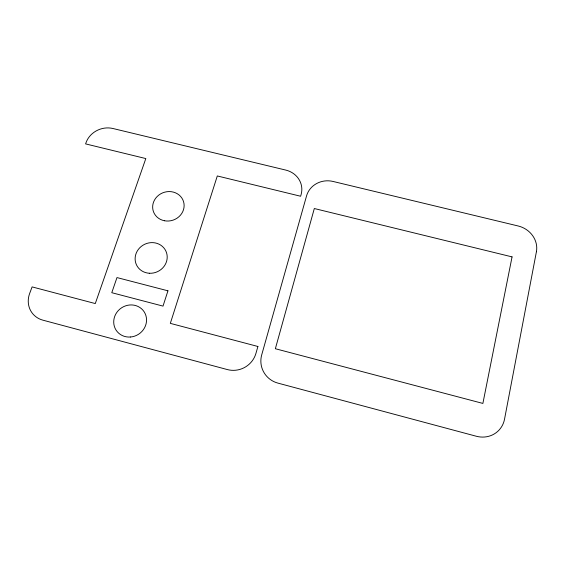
<?xml version="1.0" encoding="UTF-8"?>
<svg xmlns="http://www.w3.org/2000/svg" width="565" height="565" viewBox="0 0 565 565"><rect width="100%" height="100%" fill="white"/><g stroke="black" fill="none" stroke-linecap="round" stroke-linejoin="round"><path stroke-width="0.85" d="M536.411 251.75L504.538 419.166A24.754 23.108 45.5 0 1 476.352 436.258L277.881 383.105A23.165 22.925 -10.9 0 1 261.708 354.869L306.569 195.857A21.858 20.347 2.8 0 1 333.046 181.45L518.204 225.993A22.939 20.792 25.2 0 1 536.411 251.75M512.059 256.884L482.884 403.424L275.36 348.725L314.317 208.527L512.059 256.884M257.908 346.479L255.952 353.344A23.13 22.529 -29.7 0 1 227.356 369.574L42.912 320.171A23.108 21.004 -36 0 1 29.663 293.426L32.106 286.9L95.287 303.567L145.819 158.56L85.583 143.891L86.191 142.26A21.428 19.069 -20.3 0 1 112.958 128.509L285.798 170.086A21.703 20.128 -4.1 0 1 301.117 194.53L300.629 196.246L217.306 175.955L170.326 323.371L257.908 346.479M167.953 290.82L163.01 306.11L111.778 292.698L116.976 277.577L167.953 290.82M164.436 220.746A15.869 14.605 -18.9 0 0 183.561 201.663A15.869 14.605 -18.9 0 0 157.169 196.514A15.869 14.605 -18.9 0 0 164.436 220.746M130.416 337.015A16.766 15.714 -35.3 0 0 144.209 311.894A16.766 15.714 -35.3 0 0 115.769 314.076A16.766 15.714 -35.3 0 0 130.416 337.015M149.287 273.248A16.244 15.121 -25.3 0 0 165.905 251.114A16.244 15.121 -25.3 0 0 138.305 249.469A16.244 15.121 -25.3 0 0 149.287 273.248"/></g></svg>
